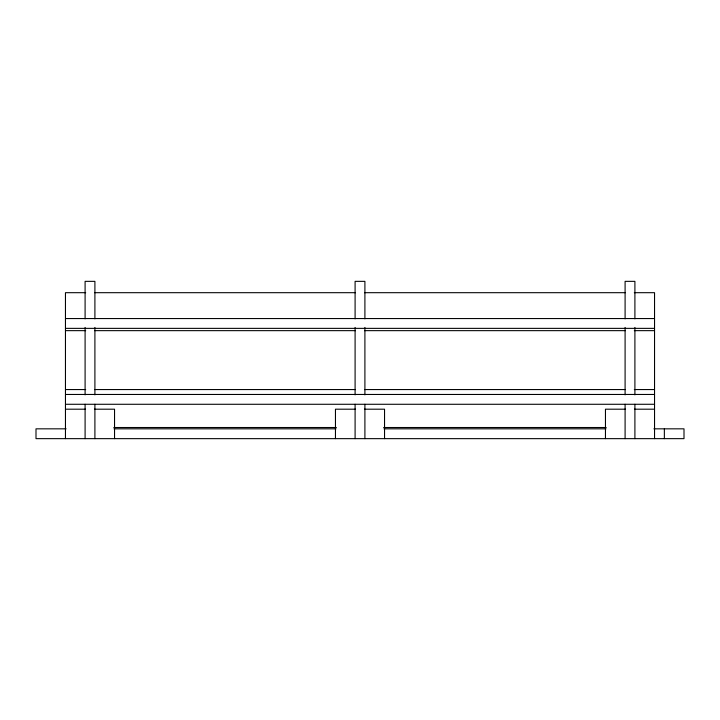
<?xml version="1.0" encoding="UTF-8"?>
<svg xmlns="http://www.w3.org/2000/svg" width="720" height="720" viewBox="0 0 720 720"><rect width="100%" height="100%" fill="white"/><g stroke="black" fill="none" stroke-linecap="round" stroke-linejoin="round"><path stroke-width="1.08" d="M85.689 292.689L65.457 292.689L65.457 438.651M94.68 292.689L355.5 292.689M364.5 292.689L625.32 292.689M634.311 292.689L654.543 292.689L654.543 438.651M65.457 318.555L654.543 318.555M65.457 328.365L654.543 328.365M65.457 330.651L85.689 330.651M94.68 330.651L355.5 330.651M364.5 330.651L625.32 330.651M634.311 330.651L654.543 330.651M65.457 389.556L85.689 389.556M94.68 389.556L355.5 389.556M364.5 389.556L625.32 389.556M634.311 389.556L654.543 389.556M65.457 394.461L654.543 394.461M65.457 404.28L654.543 404.28M65.457 409.194L85.536 409.194M94.464 409.194L114.543 409.194L114.543 438.651M355.536 409.194L335.457 409.194L335.457 438.651M364.464 409.194L384.543 409.194L384.543 438.651M625.536 409.194L605.457 409.194L605.457 438.651M634.464 409.194L654.543 409.194M113.796 427.518L336.393 427.518M383.607 427.518L606.204 427.518M66.123 428.832L36 428.832L36 438.651L684 438.651L684 428.832L653.877 428.832M113.976 428.832L336.024 428.832M383.976 428.832L606.024 428.832M664.362 428.832L664.362 438.651M634.905 318.87L634.905 281.349L625.095 281.349L625.095 318.87M634.905 327.456L634.905 394.875M634.905 404.28L634.905 438.651M625.095 327.456L625.095 394.875M625.095 404.28L625.095 438.651M364.905 318.87L364.905 281.349L355.095 281.349L355.095 318.87M364.905 327.456L364.905 394.875M364.905 404.28L364.905 438.651M355.095 327.456L355.095 394.875M355.095 404.28L355.095 438.651M94.905 318.87L94.905 281.349L85.095 281.349L85.095 318.87M94.905 327.456L94.905 394.875M94.905 404.28L94.905 438.651M85.095 327.456L85.095 394.875M85.095 404.28L85.095 438.651"/></g></svg>
